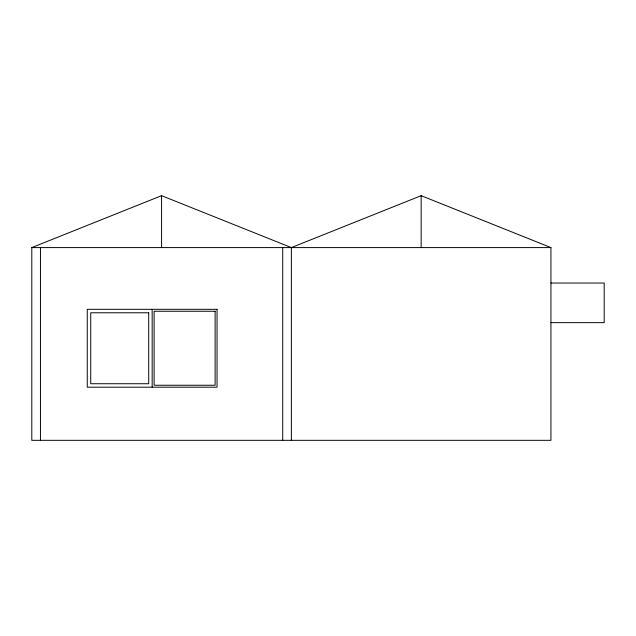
<?xml version="1.0" encoding="UTF-8"?>
<svg xmlns="http://www.w3.org/2000/svg" width="636" height="636" viewBox="0 0 636 636"><rect width="100%" height="100%" fill="white"/><g stroke="black" fill="none" stroke-linecap="round" stroke-linejoin="round"><path stroke-width="0.95" d="M31.8 247.587L161.584 195.673L291.368 247.587L421.151 195.673L550.935 247.587L550.935 440.327L31.8 440.327L31.8 247.587L550.935 247.587M550.935 283.028L604.2 283.028L604.2 322.659L550.935 322.659M421.151 195.673L421.151 247.587M291.368 247.587L291.368 440.327M282.718 247.587L282.718 440.327M161.584 195.673L161.584 247.587M152.163 309.319L152.163 387.189M40.45 247.587L40.45 440.327M217.051 309.319L87.267 309.319L87.267 387.189L217.051 387.189L217.051 309.319M215.119 311.258L154.103 311.258L154.103 385.249L215.119 385.249L215.119 311.258M148.705 312.777L90.733 312.777L90.733 383.731L148.705 383.731L148.705 312.777"/></g></svg>
